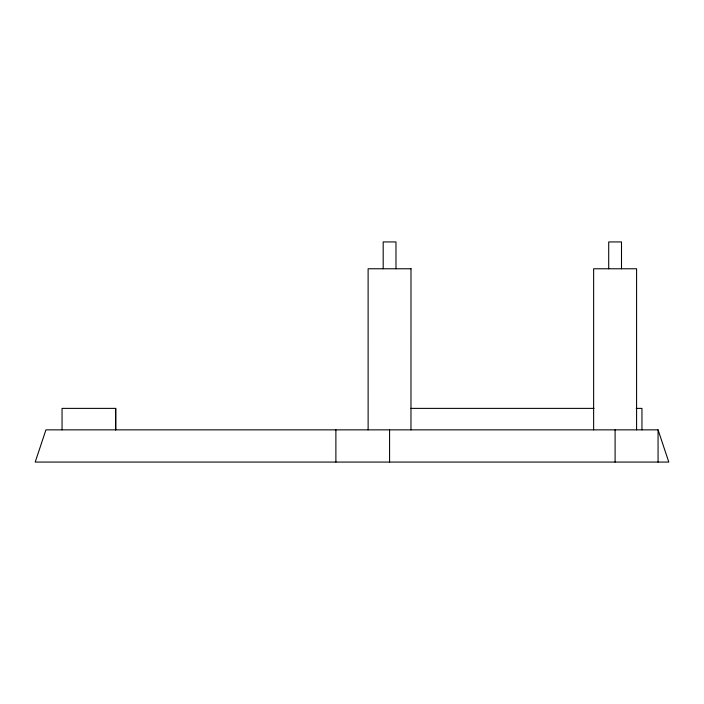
<?xml version="1.0" encoding="UTF-8"?>
<svg xmlns="http://www.w3.org/2000/svg" width="704" height="704" viewBox="0 0 704 704"><rect width="100%" height="100%" fill="white"/><g stroke="black" fill="none" stroke-linecap="round" stroke-linejoin="round"><path stroke-width="1.06" d="M411.057 268.77L368.113 268.77L368.13 429.854M410.969 408.382L593.991 408.382M636.222 408.382L641.951 408.382L641.951 429.854M658.064 429.854L45.936 429.854L35.2 462.07L668.8 462.07L658.064 429.854L658.064 462.07M636.583 429.854L636.583 268.77L593.63 268.77L593.63 429.854M621.5 268.77L621.5 241.93L608.705 241.93L608.705 268.77M615.102 429.854L615.102 462.07M410.995 268.77L410.969 429.854M395.982 268.77L395.982 241.93L383.187 241.93L383.187 268.77M389.585 429.854L389.585 462.07M335.887 429.854L335.887 462.07M115.746 429.854L115.746 408.382L62.049 408.382L62.058 429.854M115.641 408.382L115.641 429.854"/></g></svg>
